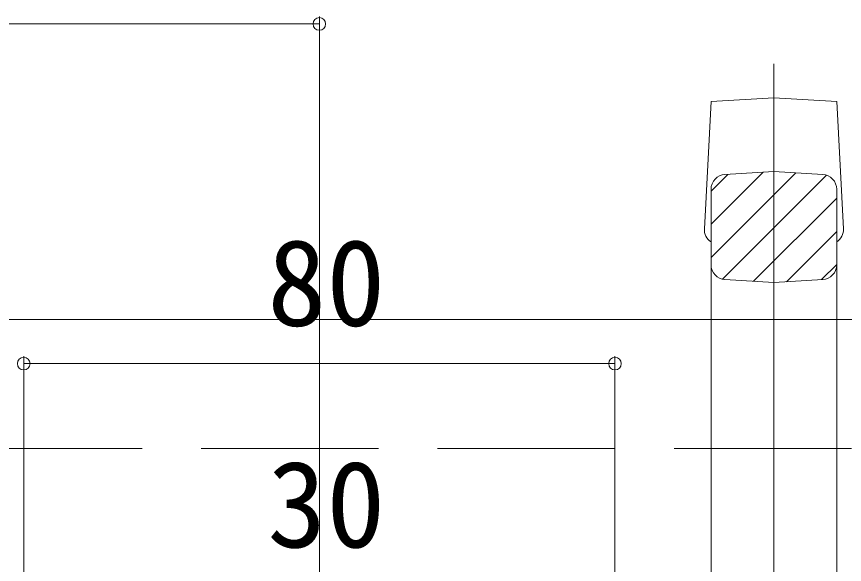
# Model space of a CAD drawing. Units: millimetres, scale not verified. Extents: x -2376 to -396, y -1680 to 1519.
# Drawn here: x -1767.3 to -1655.3, y 1012.6 to 1086.8 of the extents above; entities that cross this region are included whole.
import ezdxf
from ezdxf.enums import TextEntityAlignment as Align

# ---------------------------------------------------------------- set-up
doc = ezdxf.new("R2010")
doc.units = ezdxf.units.MM
doc.header["$LTSCALE"] = 8
doc.linetypes.add('CHAIN2', pattern=[12, 9, -1, 1, -1])
doc.linetypes.add('DASHED3', pattern=[4, 3, -1])
for name, color, linetype, lineweight in [('0-4_YKK_12', 2, 'Continuous', 9), ('0-5_YKK_13', 4, 'DASHED3', 9), ('0-6_YKK_D', 6, 'Continuous', 9), ('0-7_YSS_K', 3, 'CHAIN2', 9)]:
    doc.layers.add(name, color=color, linetype=linetype, lineweight=lineweight)
doc.styles.add('ＭＳ ゴシック', font='')
doc.styles.get('ＭＳ ゴシック').set_extended_font_data('MS Gothic')

msp = doc.modelspace()

# ---------------------------------------------------------------- linework, layer by layer
at = {"layer": '0-4_YKK_12'}
msp.add_line((-1926.353, 1045.837), (-1526.353, 1045.837), dxfattribs=at)
at = {"layer": '0-5_YKK_13', "linetype": 'CHAIN2'}
msp.add_line((-1664.853, 1080.433), (-1664.853, 930.837), dxfattribs=at)
at = {"layer": '0-5_YKK_13', "linetype": 'Continuous'}
for p, q in [((-1664.853, 1075.837), (-1673.353, 1075.337)), ((-1664.853, 1075.837), (-1656.353, 1075.337)), ((-1674.261, 1058.106), (-1673.353, 1075.337)), ((-1655.444, 1058.106), (-1656.353, 1075.337)), ((-1673.353, 1058.703), (-1666.304, 1065.752)), ((-1673.353, 1054.213), (-1661.902, 1065.663)), ((-1673.353, 1063.193), (-1671.074, 1065.471)), ((-1664.853, 1065.837), (-1671.47, 1065.448)), ((-1664.853, 1065.837), (-1658.235, 1065.448)), ((-1671.801, 1051.274), (-1657.725, 1065.35)), ((-1673.353, 1063.451), (-1673.353, 1053.223)), ((-1656.353, 1063.451), (-1656.353, 1053.223)), ((-1667.587, 1050.998), (-1656.353, 1062.232)), ((-1663.158, 1050.937), (-1656.353, 1057.742)), ((-1673.353, 936.177), (-1673.353, 1053.223)), ((-1658.387, 1051.218), (-1656.353, 1053.252)), ((-1656.353, 936.177), (-1656.353, 1053.223)), ((-1664.853, 1050.837), (-1671.47, 1051.226)), ((-1664.853, 1050.837), (-1658.235, 1051.226))]:
    msp.add_line(p, q, dxfattribs=at)
for centre, start, end in [((-1671.353, 1063.451), 93.36646, 180), ((-1658.353, 1063.451), 0, 86.63353), ((-1672.264, 1058.001), 176.98119, 237.02528), ((-1657.441, 1058.001), 302.9747, 3.0188), ((-1671.353, 1053.223), 180, 266.63353), ((-1658.353, 1053.223), 273.36646, 0)]:
    msp.add_arc(centre, 2, start, end, dxfattribs=at)
at = {"layer": '0-6_YKK_D'}
for p, q in [((-1726.353, 991.837), (-1726.353, 1086.837)), ((-1826.353, 1085.837), (-1726.353, 1085.837)), ((-1766.353, 996.837), (-1766.353, 1040.837)), ((-1686.353, 996.837), (-1686.353, 1040.837)), ((-1766.353, 1039.837), (-1686.353, 1039.837))]:
    msp.add_line(p, q, dxfattribs=at)
for centre in [(-1726.353, 1085.837), (-1766.353, 1039.837), (-1686.353, 1039.837)]:
    msp.add_circle(centre, 0.85, dxfattribs=at)
at = {"layer": '0-7_YSS_K', "linetype": 'DASHED3'}
msp.add_line((-1526.353, 1028.337), (-1908.853, 1028.337), dxfattribs=at)

# ---------------------------------------------------------------- texts
at = {"layer": '0-6_YKK_D', "color": 4, "style": 'ＭＳ ゴシック'}
for s, p in [('80', (-1733.393, 1041.437)), ('30', (-1733.393, 1011.437))]:
    msp.add_text(s, height=11.73, dxfattribs=at).set_placement(p, align=Align.BOTTOM_LEFT)

doc.saveas('drawing.dxf')
